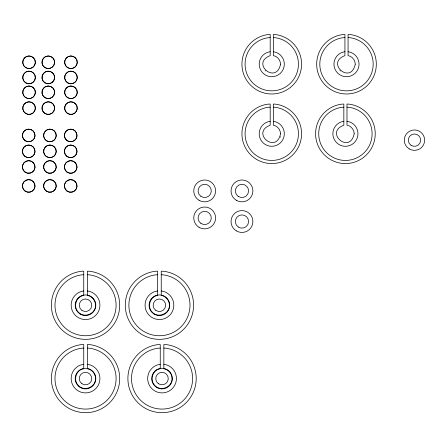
<?xml version="1.0" encoding="UTF-8"?>
<svg xmlns="http://www.w3.org/2000/svg" width="447" height="447" viewBox="0 0 447 447"><rect width="100%" height="100%" fill="white"/><g stroke="black" fill="none" stroke-linecap="round" stroke-linejoin="round"><path stroke-width="0.67" d="M280.297 137.201L280.537 136.76M270.189 51.718L267.306 52.428A12.555 12.555 0 0 0 261.718 71.71A12.555 12.555 0 0 0 281.794 71.71A12.555 12.555 0 0 0 276.212 52.428L273.329 51.718M344.928 51.718L342.044 52.428A12.555 12.555 0 0 0 336.457 71.71A12.555 12.555 0 0 0 356.533 71.71A12.555 12.555 0 0 0 350.951 52.428L348.068 51.718M270.189 121.299L267.306 122.009A12.555 12.555 0 0 0 261.718 141.291A12.555 12.555 0 0 0 281.794 141.291A12.555 12.555 0 0 0 276.212 122.009L273.329 121.299M343.844 121.299L340.96 122.009A12.555 12.555 0 0 0 335.379 141.291A12.555 12.555 0 0 0 355.454 141.291A12.555 12.555 0 0 0 349.867 122.009L346.984 121.299M83.745 290.924L80.443 291.735A14.382 14.382 0 0 0 74.046 313.822A14.382 14.382 0 0 0 97.038 313.822A14.382 14.382 0 0 0 90.64 291.735L87.338 290.924M157.646 290.924L154.344 291.735A14.382 14.382 0 0 0 147.946 313.822A14.382 14.382 0 0 0 170.938 313.822A14.382 14.382 0 0 0 164.541 291.735L161.238 290.924M83.745 364.26L80.443 365.076A14.382 14.382 0 0 0 74.046 387.163A14.382 14.382 0 0 0 97.038 387.163A14.382 14.382 0 0 0 90.64 365.076L87.338 364.26M160.249 364.26L156.947 365.076A14.382 14.382 0 0 0 150.55 387.163A14.382 14.382 0 0 0 173.548 387.163A14.382 14.382 0 0 0 167.15 365.076L163.848 364.26M270.189 37.632L268.971 37.632A26.68 26.68 0 0 0 249.13 78.303A26.68 26.68 0 0 0 294.383 78.303A26.68 26.68 0 0 0 274.547 37.632L273.329 37.632M344.928 37.632L343.709 37.632A26.68 26.68 0 0 0 323.868 78.303A26.68 26.68 0 0 0 369.127 78.303A26.68 26.68 0 0 0 349.286 37.632L348.068 37.632M270.189 107.213L268.971 107.213A26.68 26.68 0 0 0 249.13 147.89A26.68 26.68 0 0 0 294.383 147.89A26.68 26.68 0 0 0 274.547 107.213L273.329 107.213M343.844 107.213L342.625 107.213A26.68 26.68 0 0 0 322.784 147.89A26.68 26.68 0 0 0 368.043 147.89A26.68 26.68 0 0 0 348.202 107.213L346.984 107.213M83.745 274.788L82.349 274.788A30.564 30.564 0 0 0 59.624 321.376A30.564 30.564 0 0 0 111.459 321.376A30.564 30.564 0 0 0 88.735 274.788L87.338 274.788M157.646 274.788L156.249 274.788A30.564 30.564 0 0 0 133.524 321.376A30.564 30.564 0 0 0 185.36 321.376A30.564 30.564 0 0 0 162.635 274.788L161.238 274.788M83.745 348.129L82.349 348.129A30.564 30.564 0 0 0 59.624 394.718A30.564 30.564 0 0 0 111.459 394.718A30.564 30.564 0 0 0 88.735 348.129L87.338 348.129M160.249 348.129L158.853 348.129A30.564 30.564 0 0 0 136.134 394.718A30.564 30.564 0 0 0 187.969 394.718A30.564 30.564 0 0 0 165.245 348.129L163.848 348.129M339.904 70.598L340.212 70.995M265.166 70.598L265.473 70.995M95.585 305.184C95.831 313.57 84.746 318.432 78.739 312.57C72.772 307.419 75.85 296.4 83.745 295.417L83.745 271.212L81.969 271.212A34.156 34.156 0 0 0 56.573 323.282A34.156 34.156 0 0 0 114.51 323.282A34.156 34.156 0 0 0 89.109 271.212L87.338 271.212L87.338 295.389C92.009 296.087 95.507 300.524 95.585 305.184M95.585 378.52C95.831 386.906 84.746 391.773 78.739 385.912C72.772 380.76 75.85 369.736 83.745 368.758L83.745 344.553L81.969 344.553A34.156 34.156 0 0 0 56.573 396.623A34.156 34.156 0 0 0 114.51 396.623A34.156 34.156 0 0 0 89.109 344.553L87.338 344.553L87.338 368.73C92.009 369.429 95.507 373.86 95.585 378.52M169.486 305.184C169.731 313.57 158.646 318.432 152.639 312.57C146.672 307.419 149.751 296.4 157.646 295.417L157.646 271.212L155.874 271.212A34.156 34.156 0 0 0 130.474 323.282A34.156 34.156 0 0 0 188.41 323.282A34.156 34.156 0 0 0 163.015 271.212L161.238 271.212L161.238 295.389C165.91 296.087 169.407 300.524 169.486 305.184M172.095 378.52C172.341 386.906 161.25 391.773 155.249 385.912C149.281 380.76 152.354 369.736 160.249 368.758L160.249 344.553L158.478 344.553A34.156 34.156 0 0 0 133.083 396.623A34.156 34.156 0 0 0 191.014 396.623A34.156 34.156 0 0 0 165.619 344.553L163.848 344.553L163.848 368.73C168.513 369.429 172.011 373.86 172.095 378.52M280.526 64.167C276.425 85.126 250.337 63.172 270.189 55.64L270.189 34.508L268.641 34.508A29.82 29.82 0 0 0 246.47 79.968A29.82 29.82 0 0 0 297.048 79.968A29.82 29.82 0 0 0 274.877 34.508L273.329 34.508L273.329 55.618C277.425 56.221 280.431 60.099 280.526 64.167M280.526 133.748C276.425 154.712 250.337 132.759 270.189 125.221L270.189 104.09L268.641 104.09A29.82 29.82 0 0 0 246.47 149.549A29.82 29.82 0 0 0 297.048 149.549A29.82 29.82 0 0 0 274.877 104.09L273.329 104.09L273.329 125.199C277.403 125.808 280.459 129.68 280.526 133.748M355.264 64.167C350.934 85.36 325.192 62.809 344.928 55.64L344.928 34.508L343.38 34.508A29.82 29.82 0 0 0 321.209 79.968A29.82 29.82 0 0 0 371.787 79.968A29.82 29.82 0 0 0 349.615 34.508L348.068 34.508L348.068 55.618C352.141 56.227 355.197 60.094 355.264 64.167M354.186 133.748C349.85 154.941 324.109 132.39 343.844 125.221L343.844 104.09L342.296 104.09A29.82 29.82 0 0 0 320.125 149.549A29.82 29.82 0 0 0 370.703 149.549A29.82 29.82 0 0 0 348.531 104.09L346.984 104.09L346.984 125.199C351.063 125.808 354.113 129.68 354.186 133.748M25.58 82.807A6.359 6.359 0 0 0 35.397 77.823A6.359 6.359 0 0 0 26.172 71.811A6.359 6.359 0 0 0 25.58 82.807M25.418 82.578A6.252 6.252 0 0 0 35.279 78.096A6.252 6.252 0 0 0 26.474 71.799A6.252 6.252 0 0 0 25.418 82.578M25.58 97.63A6.359 6.359 0 0 0 35.397 92.646A6.359 6.359 0 0 0 26.172 86.634A6.359 6.359 0 0 0 25.58 97.63M25.418 97.401A6.252 6.252 0 0 0 35.279 92.92A6.252 6.252 0 0 0 26.474 86.623A6.252 6.252 0 0 0 25.418 97.401M25.58 113.437A6.359 6.359 0 0 0 35.397 108.453A6.359 6.359 0 0 0 26.172 102.441A6.359 6.359 0 0 0 25.58 113.437M25.418 113.208A6.252 6.252 0 0 0 35.279 108.727A6.252 6.252 0 0 0 26.474 102.43A6.252 6.252 0 0 0 25.418 113.208M25.58 67.603A6.359 6.359 0 0 0 35.397 62.619A6.359 6.359 0 0 0 26.172 56.607A6.359 6.359 0 0 0 25.58 67.603M25.418 67.374A6.252 6.252 0 0 0 35.279 62.898A6.252 6.252 0 0 0 26.474 56.596A6.252 6.252 0 0 0 25.418 67.374M44.817 67.603A6.359 6.359 0 0 0 54.635 62.619A6.359 6.359 0 0 0 45.41 56.607A6.359 6.359 0 0 0 44.817 67.603M44.655 67.374A6.252 6.252 0 0 0 54.517 62.898A6.252 6.252 0 0 0 45.711 56.596A6.252 6.252 0 0 0 44.655 67.374M44.817 113.437A6.359 6.359 0 0 0 54.635 108.453A6.359 6.359 0 0 0 45.41 102.441A6.359 6.359 0 0 0 44.817 113.437M44.655 113.208A6.252 6.252 0 0 0 54.517 108.727A6.252 6.252 0 0 0 45.711 102.43A6.252 6.252 0 0 0 44.655 113.208M44.817 97.63A6.359 6.359 0 0 0 54.635 92.646A6.359 6.359 0 0 0 45.41 86.634A6.359 6.359 0 0 0 44.817 97.63M44.655 97.401A6.252 6.252 0 0 0 54.517 92.92A6.252 6.252 0 0 0 45.711 86.623A6.252 6.252 0 0 0 44.655 97.401M44.817 82.807A6.359 6.359 0 0 0 54.635 77.823A6.359 6.359 0 0 0 45.41 71.811A6.359 6.359 0 0 0 44.817 82.807M44.655 82.578A6.252 6.252 0 0 0 54.517 78.096A6.252 6.252 0 0 0 45.711 71.799A6.252 6.252 0 0 0 44.655 82.578M67.469 82.807A6.359 6.359 0 0 0 77.286 77.823A6.359 6.359 0 0 0 68.067 71.811A6.359 6.359 0 0 0 67.469 82.807M67.313 82.578A6.252 6.252 0 0 0 77.175 78.096A6.252 6.252 0 0 0 68.363 71.799A6.252 6.252 0 0 0 67.313 82.578M67.469 97.63A6.359 6.359 0 0 0 77.286 92.646A6.359 6.359 0 0 0 68.067 86.634A6.359 6.359 0 0 0 67.469 97.63M67.313 97.401A6.252 6.252 0 0 0 77.175 92.92A6.252 6.252 0 0 0 68.363 86.623A6.252 6.252 0 0 0 67.313 97.401M67.469 113.437A6.359 6.359 0 0 0 77.286 108.453A6.359 6.359 0 0 0 68.067 102.441A6.359 6.359 0 0 0 67.469 113.437M67.313 113.208A6.252 6.252 0 0 0 77.175 108.727A6.252 6.252 0 0 0 68.363 102.43A6.252 6.252 0 0 0 67.313 113.208M25.233 156.668A6.359 6.359 0 0 0 35.05 151.689A6.359 6.359 0 0 0 25.825 145.677A6.359 6.359 0 0 0 25.233 156.668M25.077 156.444A6.252 6.252 0 0 0 34.933 151.963A6.252 6.252 0 0 0 26.127 145.661A6.252 6.252 0 0 0 25.077 156.444M25.233 172.291A6.359 6.359 0 0 0 35.05 167.312A6.359 6.359 0 0 0 25.825 161.3A6.359 6.359 0 0 0 25.233 172.291M25.077 172.067A6.252 6.252 0 0 0 34.933 167.586A6.252 6.252 0 0 0 26.127 161.289A6.252 6.252 0 0 0 25.077 172.067M25.233 191.255A6.359 6.359 0 0 0 35.05 186.27A6.359 6.359 0 0 0 25.825 180.258A6.359 6.359 0 0 0 25.233 191.255M25.077 191.025A6.252 6.252 0 0 0 34.933 186.544A6.252 6.252 0 0 0 26.127 180.247A6.252 6.252 0 0 0 25.077 191.025M25.233 140.788A6.359 6.359 0 0 0 35.05 135.804A6.359 6.359 0 0 0 25.825 129.792A6.359 6.359 0 0 0 25.233 140.788M25.077 140.559A6.252 6.252 0 0 0 34.933 136.084A6.252 6.252 0 0 0 26.127 129.781A6.252 6.252 0 0 0 25.077 140.559M46.443 140.788A6.359 6.359 0 0 0 56.261 135.804A6.359 6.359 0 0 0 47.036 129.792A6.359 6.359 0 0 0 46.443 140.788M46.281 140.559A6.252 6.252 0 0 0 56.143 136.084A6.252 6.252 0 0 0 47.332 129.781A6.252 6.252 0 0 0 46.281 140.559M46.443 191.255A6.359 6.359 0 0 0 56.261 186.27A6.359 6.359 0 0 0 47.036 180.258A6.359 6.359 0 0 0 46.443 191.255M46.281 191.025A6.252 6.252 0 0 0 56.143 186.544A6.252 6.252 0 0 0 47.332 180.247A6.252 6.252 0 0 0 46.281 191.025M46.443 172.291A6.359 6.359 0 0 0 56.261 167.312A6.359 6.359 0 0 0 47.036 161.3A6.359 6.359 0 0 0 46.443 172.291M46.281 172.067A6.252 6.252 0 0 0 56.143 167.586A6.252 6.252 0 0 0 47.332 161.289A6.252 6.252 0 0 0 46.281 172.067M46.443 156.668A6.359 6.359 0 0 0 56.261 151.689A6.359 6.359 0 0 0 47.036 145.677A6.359 6.359 0 0 0 46.443 156.668M46.281 156.444A6.252 6.252 0 0 0 56.143 151.963A6.252 6.252 0 0 0 47.332 145.661A6.252 6.252 0 0 0 46.281 156.444M67.223 156.668A6.359 6.359 0 0 0 77.04 151.689A6.359 6.359 0 0 0 67.821 145.677A6.359 6.359 0 0 0 67.223 156.668M67.067 156.444A6.252 6.252 0 0 0 76.929 151.963A6.252 6.252 0 0 0 68.117 145.661A6.252 6.252 0 0 0 67.067 156.444M67.223 172.291A6.359 6.359 0 0 0 77.04 167.312A6.359 6.359 0 0 0 67.821 161.3A6.359 6.359 0 0 0 67.223 172.291M67.067 172.067A6.252 6.252 0 0 0 76.929 167.586A6.252 6.252 0 0 0 68.117 161.289A6.252 6.252 0 0 0 67.067 172.067M67.223 191.255A6.359 6.359 0 0 0 77.04 186.27A6.359 6.359 0 0 0 67.821 180.258A6.359 6.359 0 0 0 67.223 191.255M67.067 191.025A6.252 6.252 0 0 0 76.929 186.544A6.252 6.252 0 0 0 68.117 180.247A6.252 6.252 0 0 0 67.067 191.025M67.223 140.788A6.359 6.359 0 0 0 77.04 135.804A6.359 6.359 0 0 0 67.821 129.792A6.359 6.359 0 0 0 67.223 140.788M67.067 140.559A6.252 6.252 0 0 0 76.929 136.084A6.252 6.252 0 0 0 68.117 129.781A6.252 6.252 0 0 0 67.067 140.559M67.469 67.603A6.359 6.359 0 0 0 77.286 62.619A6.359 6.359 0 0 0 68.067 56.607A6.359 6.359 0 0 0 67.469 67.603M67.313 67.374A6.252 6.252 0 0 0 77.175 62.898A6.252 6.252 0 0 0 68.363 56.596A6.252 6.252 0 0 0 67.313 67.374M156.673 387.42A10.326 10.326 0 0 0 172.33 378.782A10.326 10.326 0 0 0 157.02 369.546A10.326 10.326 0 0 0 156.673 387.42M158.445 383.727A6.258 6.258 0 0 0 168.245 379.095A6.258 6.258 0 0 0 159.333 372.927A6.258 6.258 0 0 0 158.445 383.727M80.164 387.42A10.326 10.326 0 0 0 95.82 378.782A10.326 10.326 0 0 0 80.51 369.546A10.326 10.326 0 0 0 80.164 387.42M81.935 383.727A6.258 6.258 0 0 0 91.736 379.095A6.258 6.258 0 0 0 82.824 372.927A6.258 6.258 0 0 0 81.935 383.727M80.164 314.079A10.326 10.326 0 0 0 95.82 305.441A10.326 10.326 0 0 0 80.51 296.205A10.326 10.326 0 0 0 80.164 314.079M81.935 310.386A6.258 6.258 0 0 0 91.736 305.754A6.258 6.258 0 0 0 82.824 299.585A6.258 6.258 0 0 0 81.935 310.386M154.064 314.079A10.326 10.326 0 0 0 169.72 305.441A10.326 10.326 0 0 0 154.411 296.205A10.326 10.326 0 0 0 154.064 314.079M155.835 310.386A6.258 6.258 0 0 0 165.636 305.754A6.258 6.258 0 0 0 156.724 299.585A6.258 6.258 0 0 0 155.835 310.386M236.323 230.864A10.924 10.924 0 0 0 252.885 221.723A10.924 10.924 0 0 0 236.686 211.951A10.924 10.924 0 0 0 236.323 230.864M238.195 226.959A6.621 6.621 0 0 0 248.566 222.053A6.621 6.621 0 0 0 239.134 215.527A6.621 6.621 0 0 0 238.195 226.959M236.323 200.267A10.924 10.924 0 0 0 252.885 191.126A10.924 10.924 0 0 0 236.686 181.353A10.924 10.924 0 0 0 236.323 200.267M238.195 196.356A6.621 6.621 0 0 0 248.566 191.456A6.621 6.621 0 0 0 239.134 184.929A6.621 6.621 0 0 0 238.195 196.356M199.027 200.267A10.924 10.924 0 0 0 215.594 191.126A10.924 10.924 0 0 0 199.396 181.353A10.924 10.924 0 0 0 199.027 200.267M200.904 196.356A6.621 6.621 0 0 0 211.269 191.456A6.621 6.621 0 0 0 201.843 184.929A6.621 6.621 0 0 0 200.904 196.356M199.027 227.299A10.924 10.924 0 0 0 215.594 218.158A10.924 10.924 0 0 0 199.396 208.386A10.924 10.924 0 0 0 199.027 227.299M200.904 223.394A6.621 6.621 0 0 0 211.269 218.488A6.621 6.621 0 0 0 201.843 211.962A6.621 6.621 0 0 0 200.904 223.394M409.195 148.885A10.192 10.192 0 0 0 424.65 140.358A10.192 10.192 0 0 0 409.541 131.239A10.192 10.192 0 0 0 409.195 148.885M410.944 145.241A6.18 6.18 0 0 0 420.616 140.665A6.18 6.18 0 0 0 411.821 134.575A6.18 6.18 0 0 0 410.944 145.241"/></g></svg>
